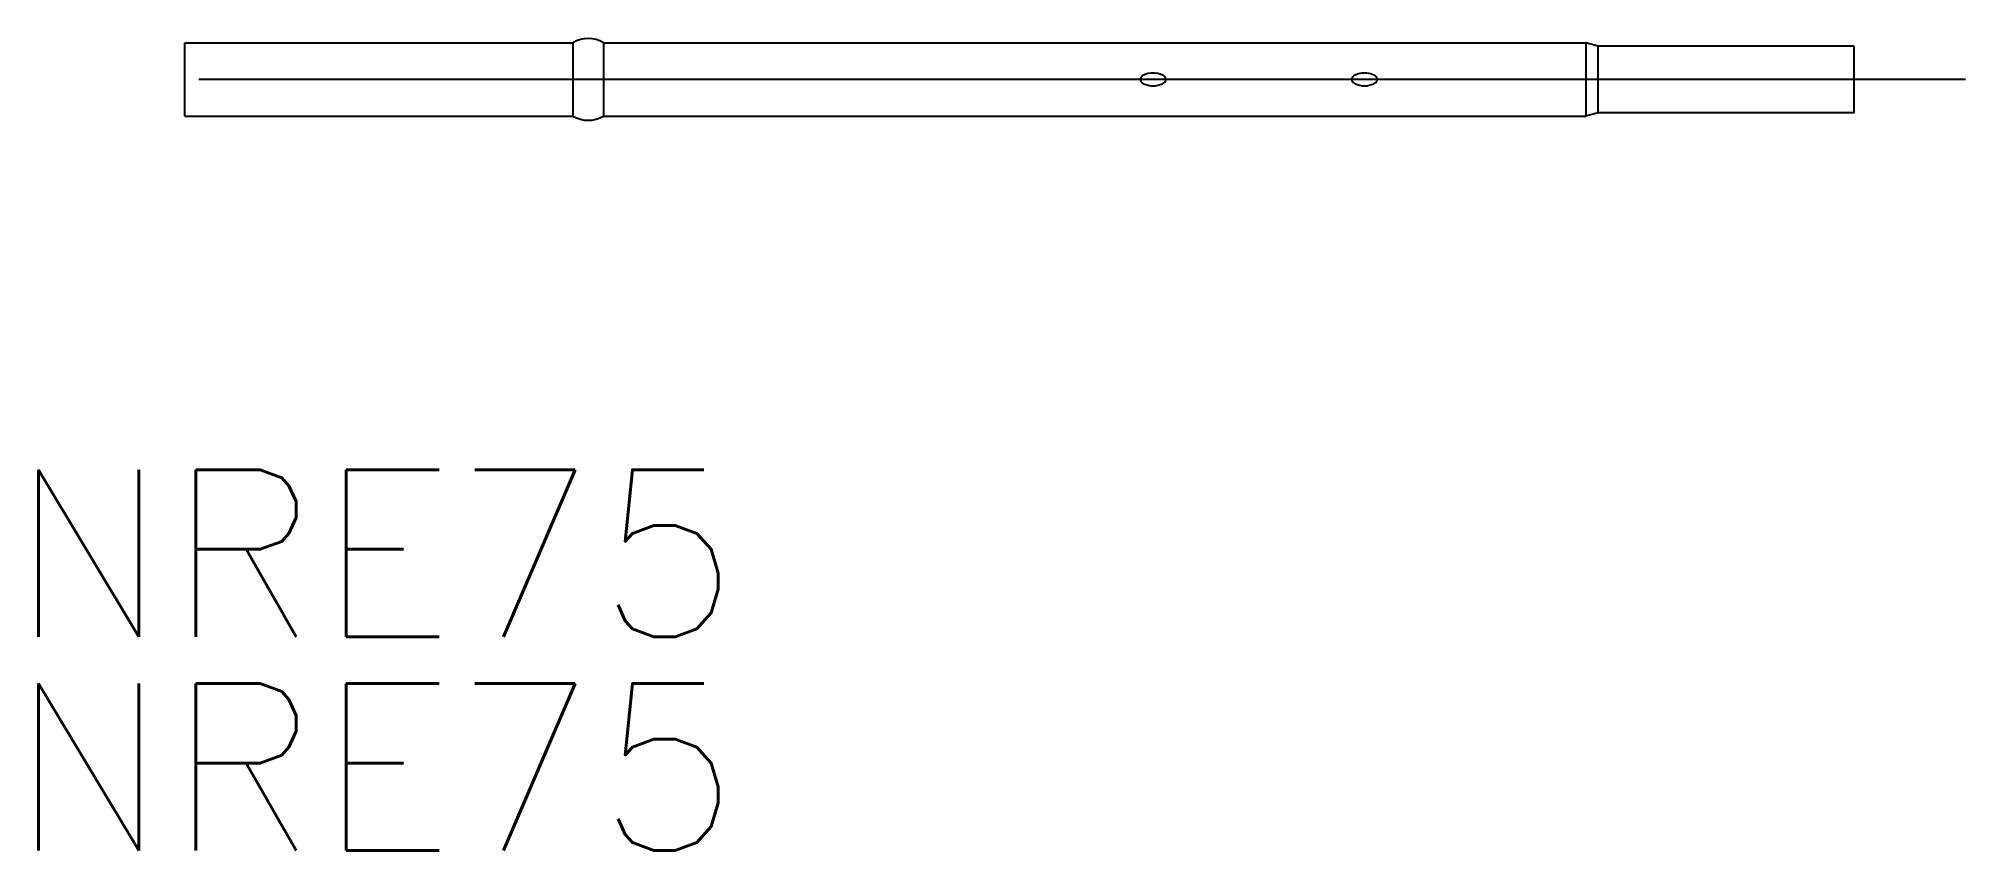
# Model space of a CAD drawing. Extents: x -2.6 to 32, y -13.9 to 0.7.
import ezdxf

# ---------------------------------------------------------------- set-up
doc = ezdxf.new("R2010")
doc.units = 0
doc.linetypes.add('CENTER', pattern=[50.8, 31.75, -6.35, 6.35, -6.35])
doc.layers.get('0').update_dxf_attribs({"linetype": 'CONTINUOUS'})
doc.layers.add('CENTER', color=1, linetype='CENTER')
doc.styles.get("Standard").update_dxf_attribs({"font": 'txt.shx', "height": 3, "bigfont": 'bigfont.shx'})

# ---------------------------------------------------------------- blocks, each defined once
blk = doc.blocks.new('*U2')
at = {"color": 7, "linetype": 'CONTINUOUS'}
blk.add_text('NRE75', height=3, dxfattribs=at).set_placement((-3.144, -10.019))
blk = doc.blocks.new('*U3')
at = {"color": 7, "linetype": 'CONTINUOUS'}
blk.add_text('NRE75', height=3, dxfattribs=at).set_placement((-3.144, -13.862))

msp = doc.modelspace()

# ---------------------------------------------------------------- linework, layer by layer
at = {"color": 7, "linetype": 'CONTINUOUS'}
for p, q in [((0, -0.66), (0, 0.66)), ((0, 0.66), (6.975, 0.66)), ((6.975, 0.66), (6.975, -0.66)), ((7.525, 0.66), (7.525, -0.66)), ((7.525, 0.66), (25.176, 0.66)), ((25.4, 0.6), (25.176, 0.66)), ((25.176, 0.66), (25.176, -0.66)), ((25.4, -0.6), (25.4, 0.6)), ((30, 0.6), (25.4, 0.6)), ((30, -0.6), (30, 0.6)), ((0, -0.66), (6.975, -0.66)), ((7.525, -0.66), (25.176, -0.66)), ((25.4, -0.6), (25.176, -0.66)), ((30, -0.6), (25.4, -0.6))]:
    msp.add_line(p, q, dxfattribs=at)
for centre, radius, start, end in [((7.25, 0.193), 0.542, 59.4883, 120.5117), ((17.238, 0), 0.0682, 164.7561, 195.2439), ((17.284, -0.033), 0.123, 115.2568, 155.3347), ((17.4, -0.285), 0.4, 65.0844, 114.9156), ((17.516, -0.033), 0.123, 24.6653, 64.7432), ((17.562, 0), 0.0682, 344.7561, 15.2439), ((21.038, 0), 0.0682, 164.7561, 195.2439), ((21.084, -0.033), 0.123, 115.2568, 155.3347), ((21.2, -0.285), 0.4, 65.0844, 114.9156), ((21.316, -0.033), 0.123, 24.6653, 64.7432), ((21.362, 0), 0.0682, 344.7561, 15.2439), ((17.284, 0.033), 0.123, 204.6653, 244.7432), ((17.4, 0.285), 0.4, 245.0844, 294.9156), ((17.516, 0.033), 0.123, 295.2568, 335.3347), ((21.084, 0.033), 0.123, 204.6653, 244.7432), ((21.2, 0.285), 0.4, 245.0844, 294.9156), ((21.316, 0.033), 0.123, 295.2568, 335.3347), ((7.25, -0.193), 0.542, 239.4883, 300.5117)]:
    msp.add_arc(centre, radius, start, end, dxfattribs=at)
at = {"layer": 'CENTER', "color": 1, "linetype": 'CENTER'}
msp.add_line((32, 0), (-2, 0), dxfattribs=at)

# ---------------------------------------------------------------- block references
at = {"color": 7, "linetype": 'CONTINUOUS'}
for name in ['*U2', '*U3']:
    msp.add_blockref(name, (0, 0), dxfattribs=at)

doc.saveas('drawing.dxf')
